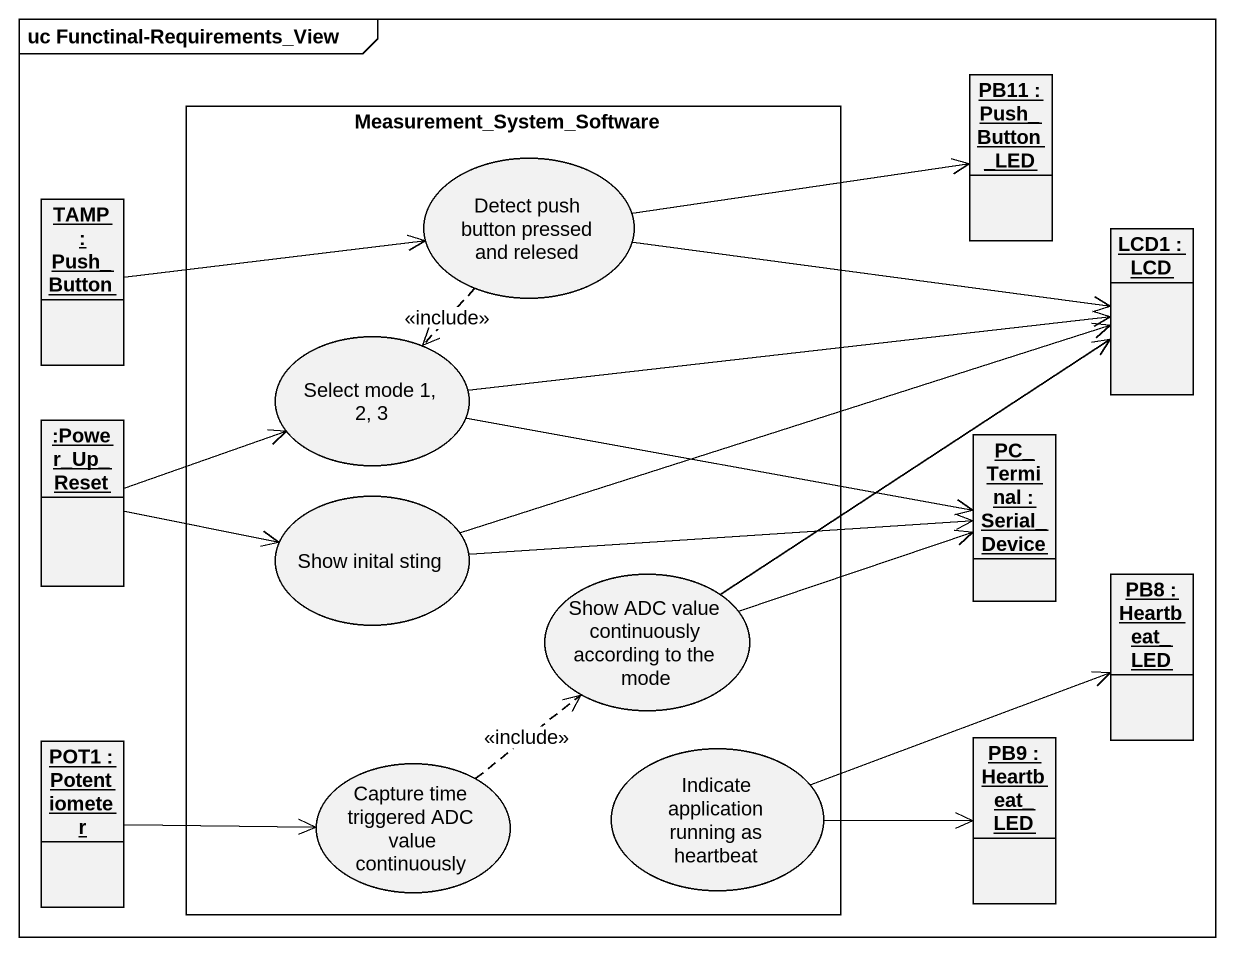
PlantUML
@startuml
mainframe uc Functinal-Requirements_View
allowmixing
hide circle
hide empty members
rectangle Measurement_System_Software {
  usecase "Detect push button pressed and relesed" as Detect_push_button_pressed
  usecase "Select mode 1, 2, 3" as Select_mode_1_2_3
  usecase "Show inital sting" as Show_inital_sting
  usecase "Show ADC value continuously according to the mode" as Show_ADC_value_continuously
  usecase "Capture time triggered ADC value continuously" as Capture_time_triggered_ADC
  usecase "Indicate application running as heartbeat" as Indicate_application
}
object "PB11 : Push_Button_LED" as PB11
object "TAMP : Push_Button" as TAMP
object "LCD1 : LCD" as LCD1
object ":Power_Up_Reset" as Power_Up_Reset
object "PC_Terminal : Serial_Device" as PC_Terminal
object "PB8 : Heartbeat_LED" as PB8
object "POT1 : Potentiometer" as POT1
object "PB9 : Heartbeat_LED" as PB9
TAMP -right-> Detect_push_button_pressed
Detect_push_button_pressed -right-> PB11
Detect_push_button_pressed -right-> LCD1
Detect_push_button_pressed ..> Select_mode_1_2_3 : <<include>>
Select_mode_1_2_3 -right-> LCD1
Select_mode_1_2_3 -right-> PC_Terminal
Power_Up_Reset -right-> Select_mode_1_2_3
Power_Up_Reset -right-> Show_inital_sting
Show_inital_sting -right-> LCD1
Show_inital_sting -right-> PC_Terminal
Show_ADC_value_continuously -up-> LCD1
Show_ADC_value_continuously -right-> PC_Terminal
POT1 -right-> Capture_time_triggered_ADC
Capture_time_triggered_ADC .up.> Show_ADC_value_continuously : <<include>>
Indicate_application -right-> PB8
Indicate_application -right-> PB9
@enduml
